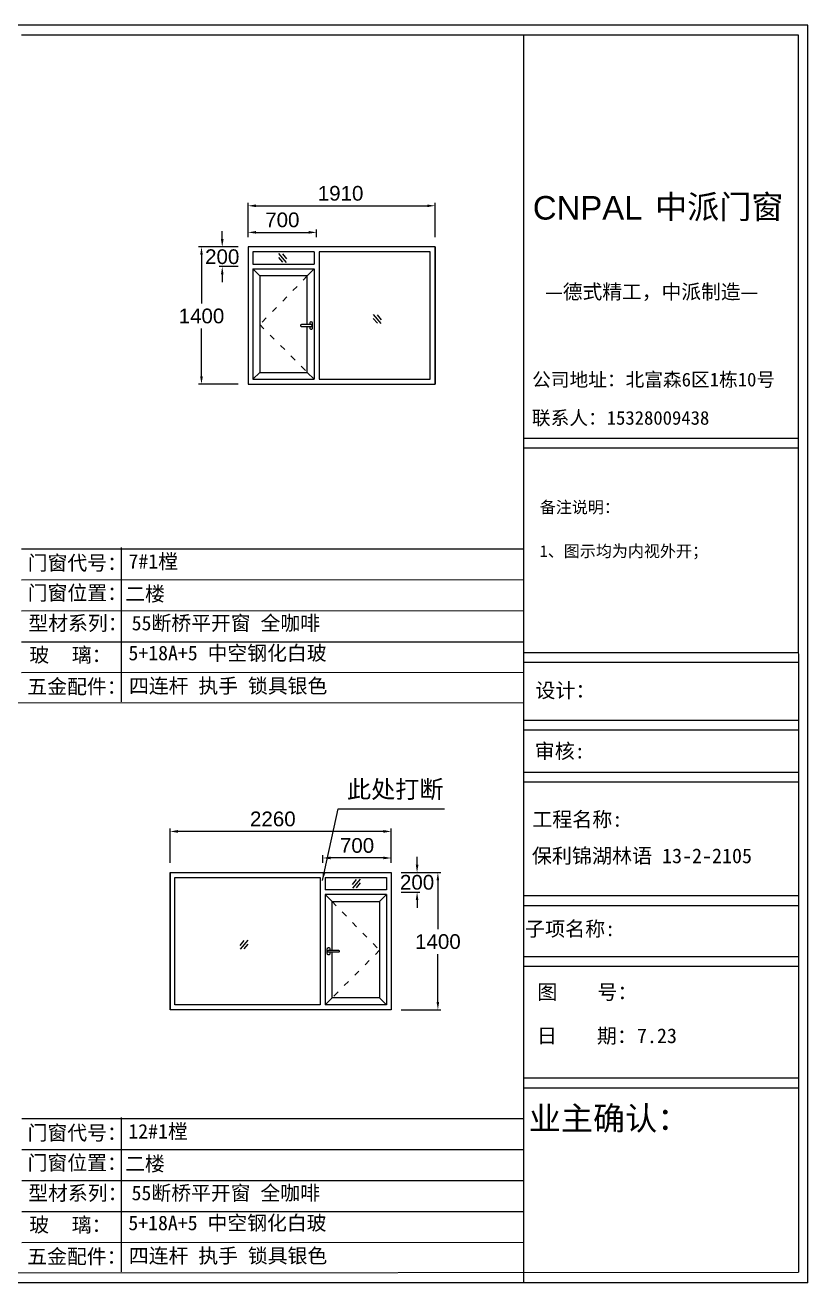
# Model space of a CAD drawing. Header units: inches. Extents: x -138455 to 599497, y -747149 to 13167.
# Drawn here: x 349156 to 357151, y -234985 to -222147 of the extents above; entities that cross this region are included whole.
import ezdxf

# ---------------------------------------------------------------- set-up
doc = ezdxf.new("R2010")
doc.units = ezdxf.units.IN
doc.header["$MEASUREMENT"] = 0
doc.header["$PDMODE"] = 35
doc.header["$PDSIZE"] = -3
doc.linetypes.add('ACAD_ISO03W100', pattern=[30, 12, -18])
doc.layers.add('0 @ 1', color=7, linetype='Continuous')
doc.styles.add('Annotative', font='arialbd.ttf')
doc.styles.add('MtXpl_', font='')
doc.styles.get("Standard").update_dxf_attribs({"font": 'arial.ttf'})
doc.styles.get('MtXpl_').set_extended_font_data('SimSun')
doc.dimstyles.get("Standard").update_dxf_attribs({"dimtxt": 80, "dimasz": 70, "dimexe": 40, "dimexo": 80, "dimgap": 0, "dimtad": 1, "dimtih": 1, "dimtoh": 1, "dimdec": 0, "dimzin": 0, "dimdsep": 46, "dimtxsty": 'Standard', "dimcen": 0.09, "dimadec": 0, "dimazin": 0, "dimtfac": 1, "dimtdec": 0, "dimtofl": 0, "dimtmove": 0, "dimatfit": 3, "dimfxl": 0, "dimtolj": 1, "dimtzin": 0, "dimarcsym": 0})

# ---------------------------------------------------------------- blocks, each defined once
blk = doc.blocks.new('*D1000')
at = {"color": 0, "lineweight": -2, "transparency": 16777216}
for p, q in [((351433, -224311), (351433, -223960)), ((351513, -223990), (353263, -223990)), ((353343, -224311), (353343, -223960))]:
    blk.add_line(p, q, dxfattribs=at)
at = {"color": 0, "transparency": 16777216}
for points in [[(351513, -223977), (351513, -224004), (351433, -223990)], [(353263, -223977), (353263, -224004), (353343, -223990)]]:
    blk.add_solid(points, dxfattribs=at)
at = {"layer": 'Defpoints', "color": 0, "transparency": 16777216}
for p in [(353343, -223990), (351433, -224411), (353343, -224411)]:
    blk.add_point(p, dxfattribs=at)
at = {"color": 0, "transparency": 16777216, "insert": (352378, -223864), "char_height": 150, "attachment_point": 5}
blk.add_mtext('\\A1;1910', dxfattribs=at)
blk = doc.blocks.new('*D997')
at = {"color": 0, "lineweight": -2, "transparency": 16777216}
for p, q in [((351333, -224411), (350927, -224411)), ((350957, -224491), (350957, -224989)), ((350957, -225731), (350957, -225242)), ((351333, -225811), (350927, -225811))]:
    blk.add_line(p, q, dxfattribs=at)
at = {"color": 0, "transparency": 16777216}
for points in [[(350944, -224491), (350971, -224491), (350957, -224411)], [(350944, -225731), (350971, -225731), (350957, -225811)]]:
    blk.add_solid(points, dxfattribs=at)
at = {"layer": 'Defpoints', "color": 0, "transparency": 16777216}
for p in [(351433, -224411), (350957, -225811), (351433, -225811)]:
    blk.add_point(p, dxfattribs=at)
at = {"color": 0, "transparency": 16777216, "insert": (350957, -225116), "char_height": 150, "attachment_point": 5}
blk.add_mtext('\\A1;1400', dxfattribs=at)
blk = doc.blocks.new('*D998')
at = {"color": 0, "lineweight": -2, "transparency": 16777216}
for p, q in [((351433, -224311), (351433, -224232)), ((351513, -224262), (352053, -224262)), ((352133, -224311), (352133, -224232))]:
    blk.add_line(p, q, dxfattribs=at)
at = {"color": 0, "transparency": 16777216}
for points in [[(351513, -224248), (351513, -224275), (351433, -224262)], [(352053, -224248), (352053, -224275), (352133, -224262)]]:
    blk.add_solid(points, dxfattribs=at)
at = {"layer": 'Defpoints', "color": 0, "transparency": 16777216}
for p in [(352133, -224262), (351433, -224411), (352133, -224411)]:
    blk.add_point(p, dxfattribs=at)
at = {"color": 0, "transparency": 16777216, "insert": (351783, -224135), "char_height": 150, "attachment_point": 5}
blk.add_mtext('\\A1;700', dxfattribs=at)
blk = doc.blocks.new('*D999')
at = {"color": 0, "lineweight": -2, "transparency": 16777216}
for p, q in [((351169, -224331), (351169, -224251)), ((351333, -224411), (351139, -224411)), ((351333, -224611), (351139, -224611)), ((351169, -224691), (351169, -224771))]:
    blk.add_line(p, q, dxfattribs=at)
at = {"color": 0, "transparency": 16777216}
for points in [[(351156, -224331), (351183, -224331), (351169, -224411)], [(351156, -224691), (351183, -224691), (351169, -224611)]]:
    blk.add_solid(points, dxfattribs=at)
at = {"layer": 'Defpoints', "color": 0, "transparency": 16777216}
for p in [(351169, -224411), (351433, -224411), (351433, -224611)]:
    blk.add_point(p, dxfattribs=at)
at = {"color": 0, "transparency": 16777216, "insert": (351169, -224511), "char_height": 150, "attachment_point": 5}
blk.add_mtext('\\A1;200', dxfattribs=at)
blk = doc.blocks.new('123as')
at = {"color": 0}
for p, q in [((90189, 51387), (90252, 51462)), ((90194, 51330), (90312, 51470)), ((90251, 51335), (90314, 51410))]:
    blk.add_line(p, q, dxfattribs=at)
blk = doc.blocks.new('*D1004')
at = {"color": 0, "lineweight": -2, "transparency": 16777216}
for p, q in [((350636, -230697), (350636, -230347)), ((352816, -230377), (350716, -230377)), ((352896, -230697), (352896, -230347))]:
    blk.add_line(p, q, dxfattribs=at)
at = {"color": 0, "transparency": 16777216}
for points in [[(350716, -230363), (350716, -230390), (350636, -230377)], [(352816, -230363), (352816, -230390), (352896, -230377)]]:
    blk.add_solid(points, dxfattribs=at)
at = {"layer": 'Defpoints', "color": 0, "transparency": 16777216}
for p in [(350636, -230377), (350636, -230797), (352896, -230797)]:
    blk.add_point(p, dxfattribs=at)
at = {"color": 0, "transparency": 16777216, "insert": (351686, -230250), "char_height": 150, "attachment_point": 5}
blk.add_mtext('\\A1;2260', dxfattribs=at)
blk = doc.blocks.new('*D1001')
at = {"color": 0, "lineweight": -2, "transparency": 16777216}
for p, q in [((352996, -230797), (353402, -230797)), ((353372, -230877), (353372, -231375)), ((353372, -232117), (353372, -231628)), ((352996, -232197), (353402, -232197))]:
    blk.add_line(p, q, dxfattribs=at)
at = {"color": 0, "transparency": 16777216}
for points in [[(353358, -230877), (353385, -230877), (353372, -230797)], [(353358, -232117), (353385, -232117), (353372, -232197)]]:
    blk.add_solid(points, dxfattribs=at)
at = {"layer": 'Defpoints', "color": 0, "transparency": 16777216}
for p in [(352896, -230797), (352896, -232197), (353372, -232197)]:
    blk.add_point(p, dxfattribs=at)
at = {"color": 0, "transparency": 16777216, "insert": (353372, -231502), "char_height": 150, "attachment_point": 5}
blk.add_mtext('\\A1;1400', dxfattribs=at)
blk = doc.blocks.new('*D1002')
at = {"color": 0, "lineweight": -2, "transparency": 16777216}
for p, q in [((352196, -230697), (352196, -230618)), ((352816, -230648), (352276, -230648)), ((352896, -230697), (352896, -230618))]:
    blk.add_line(p, q, dxfattribs=at)
at = {"color": 0, "transparency": 16777216}
for points in [[(352276, -230634), (352276, -230661), (352196, -230648)], [(352816, -230634), (352816, -230661), (352896, -230648)]]:
    blk.add_solid(points, dxfattribs=at)
at = {"layer": 'Defpoints', "color": 0, "transparency": 16777216}
for p in [(352196, -230648), (352196, -230797), (352896, -230797)]:
    blk.add_point(p, dxfattribs=at)
at = {"color": 0, "transparency": 16777216, "insert": (352546, -230521), "char_height": 150, "attachment_point": 5}
blk.add_mtext('\\A1;700', dxfattribs=at)
blk = doc.blocks.new('*D1003')
at = {"color": 0, "lineweight": -2, "transparency": 16777216}
for p, q in [((353159, -230717), (353159, -230637)), ((352996, -230797), (353189, -230797)), ((352996, -230997), (353189, -230997)), ((353159, -231077), (353159, -231157))]:
    blk.add_line(p, q, dxfattribs=at)
at = {"color": 0, "transparency": 16777216}
for points in [[(353146, -230717), (353173, -230717), (353159, -230797)], [(353146, -231077), (353173, -231077), (353159, -230997)]]:
    blk.add_solid(points, dxfattribs=at)
at = {"layer": 'Defpoints', "color": 0, "transparency": 16777216}
for p in [(352896, -230797), (353159, -230797), (352896, -230997)]:
    blk.add_point(p, dxfattribs=at)
at = {"color": 0, "transparency": 16777216, "insert": (353159, -230897), "char_height": 150, "attachment_point": 5}
blk.add_mtext('\\A1;200', dxfattribs=at)
blk = doc.blocks.new('dzcs')
blk.add_lwpolyline([(142096, -3328), (142196, -3328, 0.414214), (142206, -3318), (142206, -3318, 0.414214), (142196, -3308), (142096, -3308, 0.414214), (142086, -3318), (142086, -3318, 0.414214)], format="xyb", close=True)
blk.add_lwpolyline([(142182, -3328), (142182, -3342, 0.414214), (142196, -3355), (142196, -3355, 0.414214), (142209, -3342), (142209, -3294, 0.414214), (142196, -3280), (142196, -3280, 0.414214), (142182, -3294), (142182, -3308)], format="xyb")

msp = doc.modelspace()

# ---------------------------------------------------------------- linework, layer by layer
for p, q in [((357150.5, -222146.5), (338516.9, -222146.5)), ((357150.5, -234984.7), (357150.5, -222146.5)), ((357150.5, -234984.7), (357150.5, -222146.5)), ((349118.8, -222245.3), (357051.9, -222245.3)), ((354247.6, -222245.3), (354247.6, -234984.7)), ((357051.9, -222245.3), (357056.6, -234876.7)), ((353343, -224410.6), (351433, -224410.6)), ((351433, -224410.6), (351433, -225810.6)), ((353343, -225810.6), (353343, -224410.6)), ((353343, -224410.6), (353343, -225810.6)), ((352108, -224460.6), (352108, -224585.6)), ((352158, -224460.6), (352158, -225760.6)), ((351483, -224585.6), (352108, -224585.6)), ((351483, -224635.6), (352108, -224635.6)), ((351553, -224705.6), (351483, -224635.6)), ((352038, -224705.6), (352108, -224635.6)), ((352108, -224635.6), (352108, -225760.6)), ((351553, -225690.6), (351483, -225760.6)), ((352038, -225690.6), (352108, -225760.6)), ((351433, -225810.6), (353343, -225810.6)), ((354248, -226362.7), (357054.2, -226362.7)), ((354248, -226462.7), (357054.2, -226462.7)), ((349117.7, -227491.2), (354247.6, -227491.2)), ((350137.3, -227479.5), (350137.7, -229054.2)), ((349117.9, -227807.3), (354247.6, -227805.9)), ((349118.1, -228123.5), (354247.6, -228122.1)), ((349118.3, -228439.9), (354247.6, -228439.9)), ((354248, -228548.8), (357052.3, -228548.8)), ((349118.5, -228753.8), (354247.6, -228751.2)), ((354248, -228648.8), (357052.3, -228648.8)), ((339267.7, -229069.1), (354247.6, -229059.6)), ((354251, -229239.5), (357055.3, -229239.5)), ((354251, -229339.5), (357055.3, -229339.5)), ((354247.8, -229772), (357052.1, -229772)), ((354247.8, -229872), (357052.1, -229872)), ((350635.8, -232196.8), (350635.8, -230796.8)), ((350635.8, -230796.8), (352895.8, -230796.8)), ((350635.8, -230796.8), (350635.8, -232196.8)), ((352895.8, -230796.8), (352895.8, -232196.8)), ((352170.8, -230846.8), (352170.8, -232146.8)), ((352220.8, -230846.8), (352220.8, -230971.8)), ((352845.8, -230971.8), (352220.8, -230971.8)), ((352220.8, -231021.8), (352220.8, -232146.8)), ((352845.8, -231021.8), (352220.8, -231021.8)), ((352290.8, -231091.8), (352220.8, -231021.8)), ((352775.8, -231091.8), (352845.8, -231021.8)), ((354247.9, -231031.9), (357052.3, -231031.9)), ((354247.9, -231131.9), (357052.3, -231131.9)), ((354251.6, -231651.9), (357055.9, -231651.9)), ((354251.6, -231751.9), (357055.9, -231751.9)), ((352290.8, -232076.8), (352220.8, -232146.8)), ((352775.8, -232076.8), (352845.8, -232146.8)), ((352895.8, -232196.8), (350635.8, -232196.8)), ((354251.6, -232892.5), (357055.9, -232892.5)), ((354251.6, -232992.5), (357055.9, -232992.5)), ((349121.9, -233308.5), (354247.6, -233308.5)), ((350136.2, -233296.9), (350136.7, -234871.6)), ((349122.1, -233624.7), (354247.6, -233623.3)), ((349122.3, -233940.9), (354247.6, -233939.5)), ((349122.5, -234257.3), (354247.6, -234257.3)), ((349122.7, -234571.2), (354247.6, -234568.6)), ((338624.8, -234890.7), (357056.6, -234876.7)), ((357150.5, -234984.7), (338516.9, -234984.7))]:
    msp.add_line(p, q)
for points in [[(352108, -224460.6), (351483, -224460.6), (351483, -224585.6)], [(352158, -225760.6), (353293, -225760.6), (353293, -224460.6), (352158, -224460.6)], [(351483, -224635.6), (351483, -225760.6), (352108, -225760.6)], [(352038, -225203.4), (352038, -224705.6), (351553, -224705.6), (351553, -225690.6), (352038, -225690.6), (352038, -225223.4)], [(352170.8, -232146.8), (350685.8, -232146.8), (350685.8, -230846.8), (352170.8, -230846.8)], [(352220.8, -230846.8), (352845.8, -230846.8), (352845.8, -230971.8)], [(352845.8, -231021.8), (352845.8, -232146.8), (352220.8, -232146.8)], [(352290.8, -231590), (352290.8, -231091.8), (352775.8, -231091.8), (352775.8, -232076.8), (352290.8, -232076.8), (352290.8, -231610)]]:
    msp.add_lwpolyline(points)
at = {"linetype": 'ACAD_ISO03W100', "ltscale": 5}
for points in [[(352038, -224705.6), (351553, -225203.1), (352038, -225690.6)], [(352290.8, -231091.8), (352775.8, -231589.3), (352290.8, -232076.8)]]:
    msp.add_lwpolyline(points, dxfattribs=at)

# ---------------------------------------------------------------- block references
at = {"yscale": 0.6684526412304121, "zscale": 0.6684526412304121}
for p, xscale in [((412117.2, -258881.8), -0.6684526412304121), ((413082.5, -259505.1), -0.6684526412304121), ((292211.5, -265268), 0.6684526412304121), ((291064.7, -265891.3), 0.6684526412304121)]:
    msp.add_blockref('123as', p, dxfattribs=dict(at, xscale=xscale))
msp.add_blockref('dzcs', (209881.9, -221895.6))
at = {"xscale": -1}
msp.add_blockref('dzcs', (494451, -228282.2), dxfattribs=at)

# ---------------------------------------------------------------- texts
msp.add_text('CNPAL', height=240.39).set_placement((354341.6, -224131.3))
at = {"style": 'MtXpl_'}
for s, height, p in [('中派门窗', 240.39, (355589.7, -224121.4)), ('—德式精工，中派制造—', 147.93, (354467.3, -224941.7)), ('公司地址：北富森6区1栋10号', 140, (354334.2, -225834.4)), ('联系人：15328009438', 140, (354332.4, -226225.3)), ('备注说明：', 120, (354412.5, -227127.5)), ('1、图示均为内视外开；', 120, (354412.5, -227574.8)), ('设计：', 150, (354367.2, -229011.7)), ('审核:', 150, (354360.9, -229631.4)), ('工程名称:', 150, (354335.3, -230328.3)), ('保利锦湖林语 13-2-2105', 150, (354331.7, -230700.9)), ('子项名称:', 150, (354261.7, -231445.9)), ('图    号：', 150, (354387.7, -232090.8)), ('日    期：7.23', 150, (354382.9, -232537.6)), ('业主确认：', 240.39, (354300.7, -233425.5))]:
    msp.add_text(s, height=height, dxfattribs=at).set_placement(p)
at = {"layer": '0 @ 1', "style": 'Annotative'}
for s, p in [('门窗代号：', (349182.6, -227709.8)), ('门窗位置：', (349182.6, -228015.8)), ('型材系列：', (349188.9, -228325)), ('玻    璃：', (349199.3, -228649.1)), ('五金配件：', (349179, -228972.1)), ('门窗代号：', (349181.5, -233527.1)), ('门窗位置：', (349181.5, -233833.2)), ('型材系列：', (349187.8, -234142.4)), ('玻    璃：', (349198.2, -234466.5)), ('五金配件：', (349177.9, -234789.5))]:
    msp.add_text(s, height=148.56, dxfattribs=at).set_placement(p)
for s, width, insert, char_height, attachment_point in [('{\\fSimSun|b1|i0|c134|p2;7#1樘}', 4396.385, (350211.3, -227546), 148.556, 1), ('{\\fSimSun|b1|i0|c134|p2;二楼}', 4396.385, (350178.1, -227877), 148.556, 1), ('{\\fSimSun|b1|i0|c134|p2;55断桥平开窗 全咖啡}', 6329.508, (350244.3, -228175.5), 148.556, 1), ('{\\fSimSun|b1|i0|c134|p2;5+18A+5 中空钢化白玻 }', 5972.399, (350211.2, -228481.4), 148.556, 1), ('{\\fSimSun|b1|i0|c134|p2;四连杆 执手 锁具银色}', 5156.596, (350216.9, -228816.6), 148.556, 1), ('{\\fSimSun|b1|i0|c134|p2;此处打断}', 1173.909, (353429, -229856.2), 180.693, 3), ('{\\fSimSun|b1|i0|c134|p2;12#1樘}', 4396.385, (350210.2, -233363.4), 148.556, 1), ('{\\fSimSun|b1|i0|c134|p2;二楼}', 4396.385, (350177, -233694.4), 148.556, 1), ('{\\fSimSun|b1|i0|c134|p2;55断桥平开窗 全咖啡}', 6329.508, (350243.2, -233992.9), 148.556, 1), ('{\\fSimSun|b1|i0|c134|p2;5+18A+5 中空钢化白玻 }', 5972.399, (350210.1, -234298.8), 148.556, 1), ('{\\fSimSun|b1|i0|c134|p2;四连杆 执手 锁具银色}', 5156.596, (350215.9, -234634), 148.556, 1)]:
    msp.add_mtext_dynamic_manual_height_columns(s, width=width, gutter_width=903.5, heights=[0], dxfattribs=dict(at, insert=insert, char_height=char_height, attachment_point=attachment_point))

# ---------------------------------------------------------------- dimensions: what is measured, and where the dimension line sits
for base, p2, picture, middle in [((353343, -223990.4), (353343, -224410.6), '*D1000', (352378, -223990.4)), ((352133, -224261.5), (352133, -224410.6), '*D998', (351783, -224261.5))]:
    dim = msp.add_linear_dim(base=base, p1=(351433, -224410.6), p2=p2, dimstyle='Standard', override={"dimtxt": 150, "dimasz": 80, "dimexe": 30, "dimexo": 100, "dimgap": 50})
    dim.commit()
    dim.dimension.update_dxf_attribs({"geometry": picture, "text_midpoint": middle, "dimtype": 160})
for base, p1, p2, angle, picture, middle in [((351169.4, -224410.6), (351433, -224610.6), (351433, -224410.6), 90, '*D999', (351169.4, -224510.6)), ((350957.2, -225810.6), (351433, -224410.6), (351433, -225810.6), 90, '*D997', (350957.2, -225115.6)), ((350635.8, -230376.6), (352895.8, -230796.8), (350635.8, -230796.8), 180, '*D1004', (351686, -230376.6)), ((352195.8, -230647.7), (352895.8, -230796.8), (352195.8, -230796.8), 180, '*D1002', (352545.8, -230647.7)), ((353159.3, -230796.8), (352895.8, -230996.8), (352895.8, -230796.8), 90, '*D1003', (353159.3, -230896.8)), ((353371.5, -232196.8), (352895.8, -230796.8), (352895.8, -232196.8), 90, '*D1001', (353371.5, -231501.8))]:
    dim = msp.add_linear_dim(base=base, p1=p1, p2=p2, angle=angle, dimstyle='Standard', override={"dimtxt": 150, "dimasz": 80, "dimexe": 30, "dimexo": 100, "dimgap": 50})
    dim.commit()
    dim.dimension.update_dxf_attribs({"geometry": picture, "text_midpoint": middle, "dimtype": 160})

# ---------------------------------------------------------------- leaders
msp.add_leader([(352191.8, -230879), (352353.9, -230146.9), (353438.4, -230146.9)], dimstyle='Standard', override={"dimtxt": 150, "dimasz": 80, "dimexe": 30, "dimexo": 100, "dimgap": 50, "dimtad": 0})

doc.saveas('drawing.dxf')
